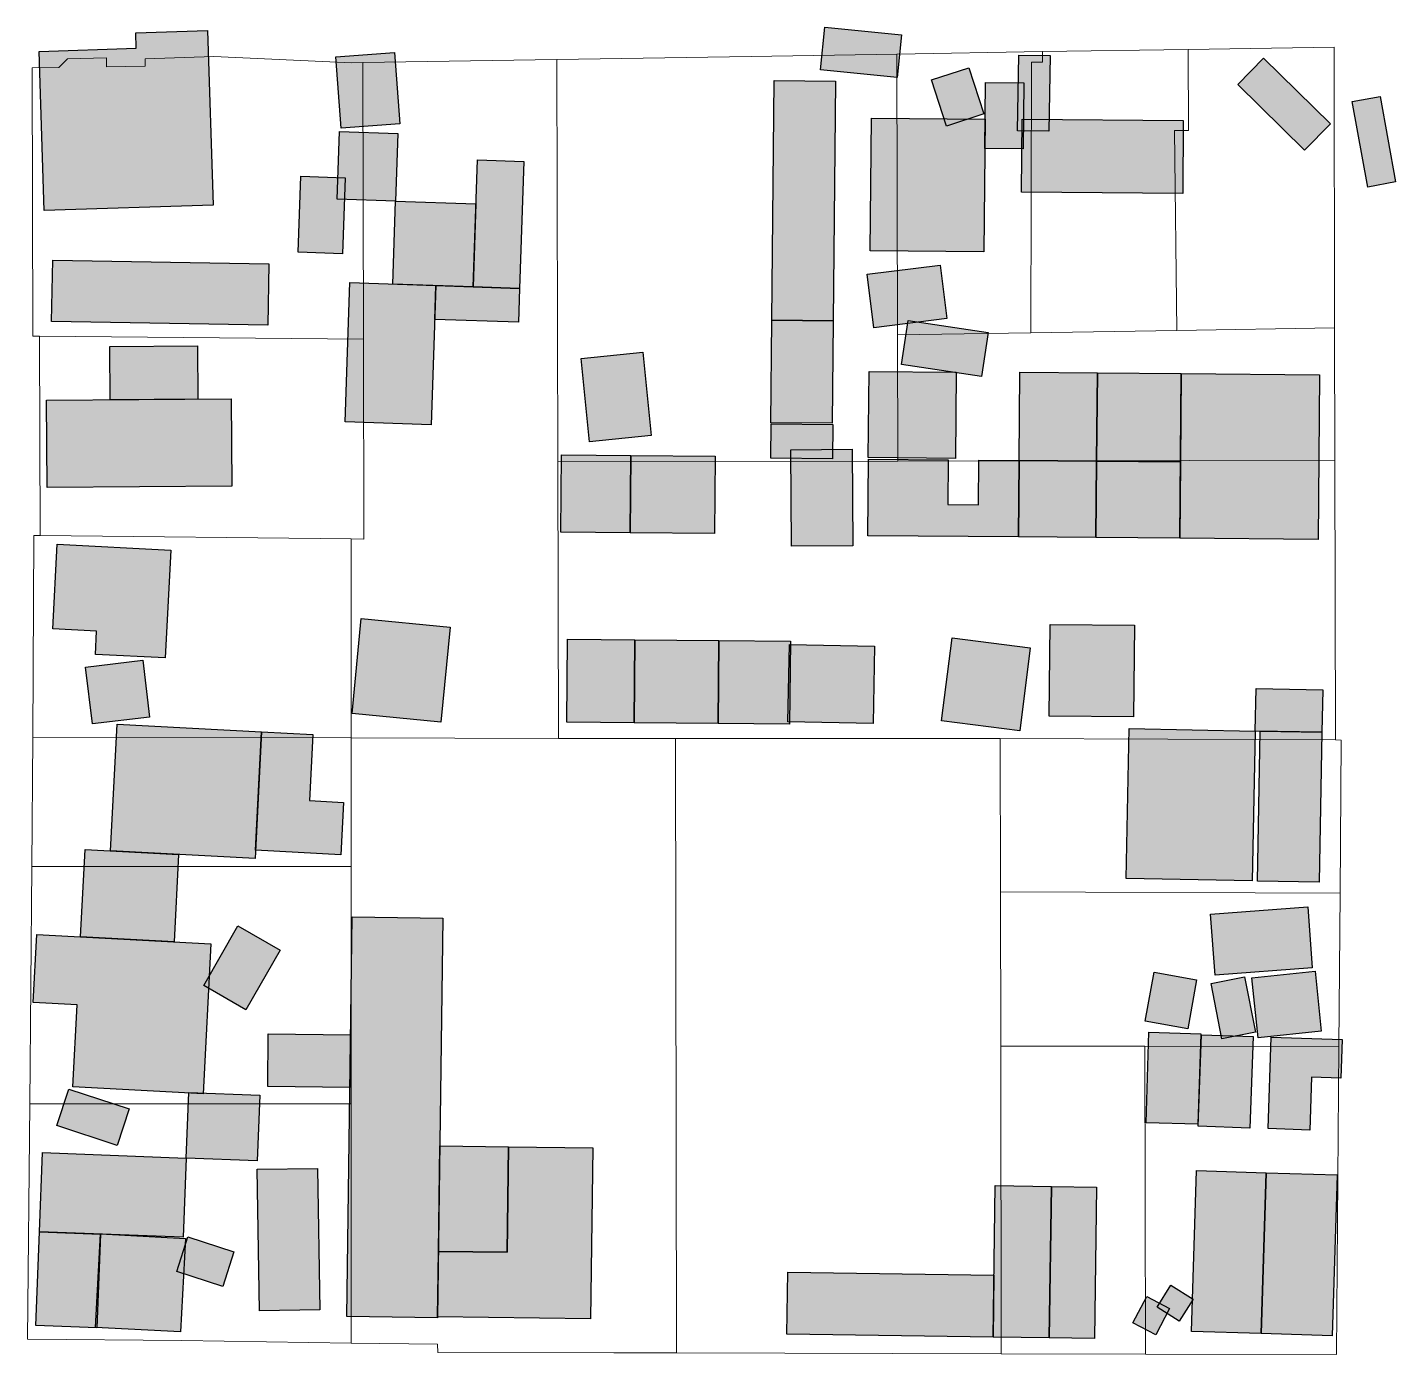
# Model space of a CAD drawing. Header units: millimetres. Extents: x -71 to 10084, y -63 to 6230.
# Drawn here: x 5155.8 to 5282.6, y 2736.8 to 2859.8 of the extents above; entities that cross this region are included whole.
import ezdxf

# ---------------------------------------------------------------- set-up
doc = ezdxf.new("R2010")
doc.units = ezdxf.units.MM
doc.layers.add('01. Manzanas Esc. Urbana', color=254, linetype='Continuous', lineweight=5, true_color=0xcccccc)
doc.layers.add('01. Parcelas Esc. Urbana', color=8, linetype='Continuous', lineweight=5, true_color=0x808080)
doc.layers.add('Edificaciones Pilar', color=50, linetype='Continuous')

msp = doc.modelspace()

# ---------------------------------------------------------------- hatches: boundary and pattern name
at = {"layer": 'Edificaciones Pilar', "transparency": 33554559}
for points in [[(5173.03, 2843.3), (5157.36, 2842.79), (5156.88, 2857.53), (5165.89, 2857.83), (5165.85, 2859.26), (5172.5, 2859.48), (5173.03, 2843.3)], [(5236.42, 2855.12), (5229.31, 2855.82), (5229.7, 2859.77), (5236.81, 2859.07), (5236.42, 2855.12)], [(5190.32, 2850.82), (5184.87, 2850.42), (5184.38, 2857.03), (5189.83, 2857.43), (5190.32, 2850.82)], [(5250.45, 2850.14), (5247.55, 2850.19), (5247.69, 2857.2), (5250.58, 2857.15), (5250.45, 2850.14)], [(5276.55, 2850.82), (5274.17, 2848.39), (5267.97, 2854.47), (5270.35, 2856.9), (5276.55, 2850.82)], [(5244.44, 2851.74), (5240.99, 2850.61), (5239.59, 2854.9), (5243.05, 2856.02), (5244.44, 2851.74)], [(5230.68, 2854.78), (5230.48, 2832.57), (5224.8, 2832.62), (5225, 2854.83), (5230.68, 2854.78)], [(5248.08, 2848.52), (5244.53, 2848.55), (5244.58, 2854.65), (5248.14, 2854.62), (5248.08, 2848.52)], [(5282.6, 2845.44), (5280.01, 2844.97), (5278.57, 2852.9), (5281.16, 2853.37), (5282.6, 2845.44)], [(5244.44, 2838.97), (5233.9, 2839.06), (5234.02, 2851.35), (5244.55, 2851.26), (5244.44, 2838.97)], [(5262.87, 2844.38), (5247.92, 2844.5), (5247.98, 2851.26), (5262.92, 2851.13), (5262.87, 2844.38)], [(5189.92, 2843.66), (5184.51, 2843.84), (5184.73, 2850.12), (5190.13, 2849.93), (5189.92, 2843.66)], [(5201.81, 2847.35), (5201.41, 2835.58), (5197.11, 2835.72), (5197.51, 2847.5), (5201.81, 2847.35)], [(5185.26, 2845.83), (5185.02, 2838.78), (5180.89, 2838.92), (5181.13, 2845.97), (5185.26, 2845.83)], [(5197.11, 2835.72), (5189.66, 2835.98), (5189.92, 2843.66), (5197.37, 2843.41), (5197.11, 2835.72)], [(5178.08, 2832.17), (5158.05, 2832.5), (5158.15, 2838.19), (5178.17, 2837.85), (5178.08, 2832.17)], [(5241.01, 2832.78), (5234.26, 2831.93), (5233.64, 2836.88), (5240.39, 2837.73), (5241.01, 2832.78)], [(5193.66, 2835.84), (5193.22, 2822.92), (5185.24, 2823.2), (5185.68, 2836.11), (5193.66, 2835.84)], [(5201.3, 2832.44), (5193.56, 2832.7), (5193.66, 2835.84), (5201.41, 2835.58), (5201.3, 2832.44)], [(5230.48, 2832.57), (5230.39, 2823.08), (5224.71, 2823.13), (5224.8, 2832.62), (5230.48, 2832.57)], [(5244.23, 2827.41), (5236.8, 2828.53), (5237.42, 2832.6), (5244.85, 2831.48), (5244.23, 2827.41)], [(5171.61, 2825.32), (5163.48, 2825.26), (5163.45, 2830.18), (5171.58, 2830.24), (5171.61, 2825.32)], [(5212.83, 2829.66), (5213.61, 2821.93), (5207.89, 2821.36), (5207.11, 2829.08), (5212.83, 2829.66)], [(5241.81, 2819.82), (5233.73, 2819.9), (5233.8, 2827.88), (5241.88, 2827.81), (5241.81, 2819.82)], [(5254.89, 2819.57), (5247.72, 2819.63), (5247.78, 2827.81), (5254.96, 2827.75), (5254.89, 2819.57)], [(5262.66, 2819.51), (5254.89, 2819.57), (5254.96, 2827.75), (5262.73, 2827.68), (5262.66, 2819.51)], [(5275.43, 2812.31), (5262.6, 2812.42), (5262.73, 2827.68), (5275.56, 2827.58), (5275.43, 2812.31)], [(5174.74, 2817.26), (5157.65, 2817.13), (5157.58, 2825.21), (5174.69, 2825.34), (5174.74, 2817.26)], [(5230.4, 2819.78), (5224.69, 2819.83), (5224.72, 2823.02), (5230.43, 2822.97), (5230.4, 2819.78)], [(5211.66, 2812.92), (5205.23, 2812.98), (5205.3, 2820.16), (5211.73, 2820.1), (5211.66, 2812.92)], [(5219.48, 2812.85), (5211.66, 2812.92), (5211.73, 2820.1), (5219.54, 2820.03), (5219.48, 2812.85)], [(5232.3, 2811.73), (5226.63, 2811.69), (5226.55, 2820.62), (5232.23, 2820.67), (5232.3, 2811.73)], [(5247.66, 2812.54), (5233.68, 2812.66), (5233.74, 2819.75), (5241.13, 2819.69), (5241.09, 2815.55), (5243.95, 2815.52), (5243.99, 2819.67), (5247.72, 2819.63), (5247.66, 2812.54)], [(5254.83, 2812.48), (5247.66, 2812.54), (5247.72, 2819.63), (5254.89, 2819.57), (5254.83, 2812.48)], [(5262.6, 2812.42), (5254.83, 2812.48), (5254.89, 2819.57), (5262.66, 2819.51), (5262.6, 2812.42)], [(5162.22, 2803.82), (5158.16, 2804.04), (5158.56, 2811.86), (5169.09, 2811.31), (5168.57, 2801.33), (5162.1, 2801.66), (5162.22, 2803.82)], [(5194.13, 2795.37), (5185.89, 2796.17), (5186.74, 2804.99), (5194.98, 2804.19), (5194.13, 2795.37)], [(5258.31, 2795.86), (5250.5, 2795.92), (5250.58, 2804.44), (5258.39, 2804.37), (5258.31, 2795.86)], [(5212.02, 2795.32), (5205.8, 2795.38), (5205.87, 2803.07), (5212.1, 2803.02), (5212.02, 2795.32)], [(5219.81, 2795.25), (5212.02, 2795.32), (5212.1, 2803.02), (5219.88, 2802.95), (5219.81, 2795.25)], [(5226.44, 2795.19), (5219.81, 2795.25), (5219.88, 2802.95), (5226.51, 2802.89), (5226.44, 2795.19)], [(5234.18, 2795.24), (5226.28, 2795.4), (5226.42, 2802.58), (5234.32, 2802.43), (5234.18, 2795.24)], [(5247.76, 2794.58), (5240.53, 2795.49), (5241.5, 2803.19), (5248.73, 2802.28), (5247.76, 2794.58)], [(5167.11, 2795.83), (5161.83, 2795.21), (5161.2, 2800.48), (5166.49, 2801.11), (5167.11, 2795.83)], [(5275.77, 2794.44), (5269.59, 2794.56), (5269.67, 2798.5), (5275.85, 2798.38), (5275.77, 2794.44)], [(5176.9, 2782.75), (5163.51, 2783.45), (5164.12, 2795.18), (5177.5, 2794.49), (5176.9, 2782.75)], [(5269.32, 2780.66), (5257.63, 2780.88), (5257.9, 2794.79), (5269.59, 2794.56), (5269.32, 2780.66)], [(5185.09, 2787.94), (5184.84, 2783.1), (5176.93, 2783.51), (5177.5, 2794.49), (5182.26, 2794.24), (5181.94, 2788.11), (5185.09, 2787.94)], [(5275.51, 2780.54), (5269.79, 2780.65), (5270.06, 2794.55), (5275.77, 2794.44), (5275.51, 2780.54)], [(5169.4, 2775.03), (5160.74, 2775.48), (5161.16, 2783.57), (5169.82, 2783.12), (5169.4, 2775.03)], [(5274.88, 2772.61), (5265.87, 2771.92), (5265.44, 2777.59), (5274.45, 2778.27), (5274.88, 2772.61)], [(5194.3, 2777.23), (5193.82, 2740.19), (5185.42, 2740.3), (5185.91, 2777.34), (5194.3, 2777.23)], [(5172.08, 2760.94), (5160.02, 2761.57), (5160.41, 2769.19), (5156.35, 2769.41), (5156.68, 2775.69), (5172.8, 2774.85), (5172.08, 2760.94)], [(5176.06, 2768.72), (5172.14, 2770.97), (5175.3, 2776.5), (5179.23, 2774.25), (5176.06, 2768.72)], [(5263.33, 2766.97), (5259.4, 2767.67), (5260.22, 2772.2), (5264.14, 2771.49), (5263.33, 2766.97)], [(5275.7, 2766.74), (5269.86, 2766.14), (5269.29, 2771.69), (5275.13, 2772.29), (5275.7, 2766.74)], [(5269.6, 2766.64), (5266.5, 2766.04), (5265.5, 2771.17), (5268.6, 2771.77), (5269.6, 2766.64)], [(5185.69, 2761.53), (5178.08, 2761.62), (5178.13, 2766.5), (5185.75, 2766.41), (5185.69, 2761.53)], [(5264.28, 2758.11), (5259.48, 2758.26), (5259.74, 2766.66), (5264.54, 2766.51), (5264.28, 2758.11)], [(5269.1, 2757.77), (5264.3, 2757.94), (5264.6, 2766.41), (5269.4, 2766.24), (5269.1, 2757.77)], [(5274.64, 2757.58), (5270.78, 2757.72), (5271.07, 2766.18), (5277.65, 2765.96), (5277.52, 2762.39), (5274.81, 2762.48), (5274.64, 2757.58)], [(5164.13, 2756.16), (5158.53, 2758), (5159.64, 2761.38), (5165.23, 2759.54), (5164.13, 2756.16)], [(5177.11, 2754.72), (5170.52, 2754.98), (5170.76, 2761.06), (5177.35, 2760.8), (5177.11, 2754.72)], [(5170.24, 2747.64), (5156.92, 2748.15), (5157.21, 2755.5), (5170.52, 2754.98), (5170.24, 2747.64)], [(5208, 2740.1), (5193.82, 2740.28), (5193.9, 2746.33), (5200.27, 2746.25), (5200.38, 2756.03), (5208.19, 2755.94), (5208, 2740.1)], [(5200.27, 2746.25), (5193.9, 2746.33), (5194.01, 2756.11), (5200.38, 2756.03), (5200.27, 2746.25)], [(5182.68, 2754.03), (5182.89, 2740.92), (5177.31, 2740.83), (5177.11, 2753.94), (5182.68, 2754.03)], [(5270.13, 2738.72), (5263.69, 2738.92), (5264.15, 2753.82), (5270.59, 2753.62), (5270.13, 2738.72)], [(5276.71, 2738.52), (5270.13, 2738.72), (5270.59, 2753.62), (5277.17, 2753.42), (5276.71, 2738.52)], [(5250.7, 2752.36), (5250.5, 2738.33), (5245.3, 2738.4), (5245.5, 2752.44), (5250.7, 2752.36)], [(5254.69, 2738.27), (5250.5, 2738.33), (5250.7, 2752.36), (5254.89, 2752.3), (5254.69, 2738.27)], [(5162.24, 2739.26), (5156.59, 2739.48), (5156.92, 2748.15), (5162.57, 2747.94), (5162.24, 2739.26)], [(5169.99, 2738.88), (5162.12, 2739.29), (5162.57, 2747.95), (5170.45, 2747.54), (5169.99, 2738.88)], [(5173.9, 2743.09), (5169.64, 2744.46), (5170.67, 2747.67), (5174.93, 2746.3), (5173.9, 2743.09)], [(5245.3, 2738.4), (5226.19, 2738.67), (5226.27, 2744.4), (5245.38, 2744.14), (5245.3, 2738.4)], [(5262.55, 2739.86), (5260.49, 2741.16), (5261.78, 2743.2), (5263.83, 2741.9), (5262.55, 2739.86)], [(5260.37, 2738.61), (5258.26, 2739.73), (5259.55, 2742.15), (5261.66, 2741.03), (5260.37, 2738.61)]]:
    msp.add_hatch(color=256, dxfattribs=at).paths.add_polyline_path(points, flags=0)

# ---------------------------------------------------------------- linework, layer by layer
at = {"layer": '01. Manzanas Esc. Urbana', "linetype": 'Continuous', "flags": 128}
msp.add_lwpolyline([(5276.89, 2857.94), (5276.93, 2831.92), (5276.96, 2819.67), (5277.03, 2793.73), (5277.56, 2793.72), (5277.45, 2779.52), (5277.35, 2765.32), (5277.13, 2736.77), (5259.41, 2736.81), (5246.06, 2736.84), (5215.96, 2736.92), (5210.16, 2736.93), (5193.83, 2736.98), (5193.82, 2737.74), (5185.8, 2737.83), (5170.13, 2738.08), (5155.8, 2738.19), (5156.02, 2760), (5156.21, 2782), (5156.32, 2794), (5156.39, 2812.68), (5156.99, 2812.69), (5156.93, 2831.15), (5156.3, 2831.15), (5156.24, 2856.01), (5158.71, 2856.06), (5159.51, 2856.86), (5163.14, 2856.93), (5163.12, 2856.12), (5166.72, 2856.17), (5166.72, 2856.84), (5173.09, 2857.06), (5185.84, 2856.47), (5186.88, 2856.5), (5204.88, 2856.79), (5222.89, 2857.08), (5236.38, 2857.28), (5249.88, 2857.52), (5263.38, 2857.73), (5276.89, 2857.94)], close=True, dxfattribs=at)
at = {"layer": '01. Parcelas Esc. Urbana', "linetype": 'Continuous', "flags": 128}
for points in [[(5156.3, 2831.15), (5156.24, 2856.01), (5158.71, 2856.06), (5159.51, 2856.86), (5163.14, 2856.93), (5163.12, 2856.12), (5166.72, 2856.17), (5166.72, 2856.84), (5173.09, 2857.06), (5185.84, 2856.47), (5186.88, 2856.5), (5186.94, 2830.86), (5156.93, 2831.15), (5156.3, 2831.15)], [(5156.3, 2831.15), (5156.24, 2856.01), (5158.71, 2856.06), (5159.51, 2856.86), (5163.14, 2856.93), (5163.12, 2856.12), (5166.72, 2856.17), (5166.72, 2856.84), (5173.09, 2857.06), (5185.84, 2856.47), (5186.88, 2856.5), (5186.94, 2830.86), (5156.93, 2831.15), (5156.3, 2831.15)], [(5156.3, 2831.15), (5156.24, 2856.01), (5158.71, 2856.06), (5159.51, 2856.86), (5163.14, 2856.93), (5163.12, 2856.12), (5166.72, 2856.17), (5166.72, 2856.84), (5173.09, 2857.06), (5185.84, 2856.47), (5186.88, 2856.5), (5186.94, 2830.86), (5156.93, 2831.15), (5156.3, 2831.15)], [(5236.44, 2831.27), (5236.46, 2819.58), (5204.96, 2819.52), (5204.88, 2856.79), (5222.89, 2857.08), (5236.38, 2857.28), (5236.44, 2831.27)], [(5236.44, 2831.27), (5236.46, 2819.58), (5204.96, 2819.52), (5204.88, 2856.79), (5222.89, 2857.08), (5236.38, 2857.28), (5236.44, 2831.27)], [(5236.44, 2831.27), (5236.46, 2819.58), (5204.96, 2819.52), (5204.88, 2856.79), (5222.89, 2857.08), (5236.38, 2857.28), (5236.44, 2831.27)], [(5236.44, 2831.27), (5236.38, 2857.28), (5249.88, 2857.52), (5249.88, 2856.54), (5248.85, 2856.53), (5248.8, 2831.47), (5236.44, 2831.27)], [(5236.44, 2831.27), (5236.38, 2857.28), (5249.88, 2857.52), (5249.88, 2856.54), (5248.85, 2856.53), (5248.8, 2831.47), (5236.44, 2831.27)], [(5236.44, 2831.27), (5236.38, 2857.28), (5249.88, 2857.52), (5249.88, 2856.54), (5248.85, 2856.53), (5248.8, 2831.47), (5236.44, 2831.27)], [(5248.8, 2831.47), (5248.85, 2856.53), (5249.88, 2856.54), (5249.88, 2857.52), (5263.38, 2857.73), (5263.4, 2850.22), (5262.11, 2850.22), (5262.32, 2831.69), (5248.8, 2831.47)], [(5248.8, 2831.47), (5248.85, 2856.53), (5249.88, 2856.54), (5249.88, 2857.52), (5263.38, 2857.73), (5263.4, 2850.22), (5262.11, 2850.22), (5262.32, 2831.69), (5248.8, 2831.47)], [(5248.8, 2831.47), (5248.85, 2856.53), (5249.88, 2856.54), (5249.88, 2857.52), (5263.38, 2857.73), (5263.4, 2850.22), (5262.11, 2850.22), (5262.32, 2831.69), (5248.8, 2831.47)], [(5276.89, 2857.94), (5276.93, 2831.92), (5262.32, 2831.69), (5262.11, 2850.22), (5263.4, 2850.22), (5263.38, 2857.73), (5276.89, 2857.94)], [(5276.89, 2857.94), (5276.93, 2831.92), (5262.32, 2831.69), (5262.11, 2850.22), (5263.4, 2850.22), (5263.38, 2857.73), (5276.89, 2857.94)], [(5276.89, 2857.94), (5276.93, 2831.92), (5262.32, 2831.69), (5262.11, 2850.22), (5263.4, 2850.22), (5263.38, 2857.73), (5276.89, 2857.94)], [(5185.81, 2793.92), (5185.82, 2812.36), (5186.98, 2812.34), (5186.94, 2830.86), (5186.88, 2856.5), (5204.88, 2856.79), (5204.96, 2819.52), (5205.02, 2793.88), (5185.81, 2793.92)], [(5185.81, 2793.92), (5185.82, 2812.36), (5186.98, 2812.34), (5186.94, 2830.86), (5186.88, 2856.5), (5204.88, 2856.79), (5204.96, 2819.52), (5205.02, 2793.88), (5185.81, 2793.92)], [(5185.81, 2793.92), (5185.82, 2812.36), (5186.98, 2812.34), (5186.94, 2830.86), (5186.88, 2856.5), (5204.88, 2856.79), (5204.96, 2819.52), (5205.02, 2793.88), (5185.81, 2793.92)], [(5248.8, 2831.47), (5262.32, 2831.69), (5276.93, 2831.92), (5276.96, 2819.67), (5236.46, 2819.58), (5236.44, 2831.27), (5248.8, 2831.47)], [(5248.8, 2831.47), (5262.32, 2831.69), (5276.93, 2831.92), (5276.96, 2819.67), (5236.46, 2819.58), (5236.44, 2831.27), (5248.8, 2831.47)], [(5248.8, 2831.47), (5262.32, 2831.69), (5276.93, 2831.92), (5276.96, 2819.67), (5236.46, 2819.58), (5236.44, 2831.27), (5248.8, 2831.47)], [(5156.93, 2831.15), (5186.94, 2830.86), (5186.98, 2812.34), (5185.82, 2812.36), (5156.99, 2812.69), (5156.93, 2831.15)], [(5156.93, 2831.15), (5186.94, 2830.86), (5186.98, 2812.34), (5185.82, 2812.36), (5156.99, 2812.69), (5156.93, 2831.15)], [(5156.93, 2831.15), (5186.94, 2830.86), (5186.98, 2812.34), (5185.82, 2812.36), (5156.99, 2812.69), (5156.93, 2831.15)], [(5204.96, 2819.52), (5236.46, 2819.58), (5276.96, 2819.67), (5277.03, 2793.73), (5245.96, 2793.87), (5215.86, 2793.88), (5205.02, 2793.88), (5204.96, 2819.52)], [(5204.96, 2819.52), (5236.46, 2819.58), (5276.96, 2819.67), (5277.03, 2793.73), (5245.96, 2793.87), (5215.86, 2793.88), (5205.02, 2793.88), (5204.96, 2819.52)], [(5204.96, 2819.52), (5236.46, 2819.58), (5276.96, 2819.67), (5277.03, 2793.73), (5245.96, 2793.87), (5215.86, 2793.88), (5205.02, 2793.88), (5204.96, 2819.52)], [(5156.39, 2812.68), (5156.99, 2812.69), (5185.82, 2812.36), (5185.81, 2793.92), (5156.32, 2794), (5156.39, 2812.68)], [(5156.39, 2812.68), (5156.99, 2812.69), (5185.82, 2812.36), (5185.81, 2793.92), (5156.32, 2794), (5156.39, 2812.68)], [(5156.39, 2812.68), (5156.99, 2812.69), (5185.82, 2812.36), (5185.81, 2793.92), (5156.32, 2794), (5156.39, 2812.68)], [(5185.81, 2782), (5156.21, 2782), (5156.32, 2794), (5185.81, 2793.92), (5185.81, 2782)], [(5185.81, 2782), (5156.21, 2782), (5156.32, 2794), (5185.81, 2793.92), (5185.81, 2782)], [(5185.81, 2782), (5156.21, 2782), (5156.32, 2794), (5185.81, 2793.92), (5185.81, 2782)], [(5205.02, 2793.88), (5215.86, 2793.88), (5215.96, 2736.92), (5210.16, 2736.93), (5193.83, 2736.98), (5193.82, 2737.74), (5185.8, 2737.83), (5185.8, 2760), (5185.81, 2782), (5185.81, 2793.92), (5205.02, 2793.88)], [(5205.02, 2793.88), (5215.86, 2793.88), (5215.96, 2736.92), (5210.16, 2736.93), (5193.83, 2736.98), (5193.82, 2737.74), (5185.8, 2737.83), (5185.8, 2760), (5185.81, 2782), (5185.81, 2793.92), (5205.02, 2793.88)], [(5205.02, 2793.88), (5215.86, 2793.88), (5215.96, 2736.92), (5210.16, 2736.93), (5193.83, 2736.98), (5193.82, 2737.74), (5185.8, 2737.83), (5185.8, 2760), (5185.81, 2782), (5185.81, 2793.92), (5205.02, 2793.88)], [(5215.96, 2736.92), (5215.86, 2793.88), (5245.96, 2793.87), (5245.99, 2779.67), (5246.01, 2765.36), (5246.06, 2736.84), (5215.96, 2736.92)], [(5215.96, 2736.92), (5215.86, 2793.88), (5245.96, 2793.87), (5245.99, 2779.67), (5246.01, 2765.36), (5246.06, 2736.84), (5215.96, 2736.92)], [(5215.96, 2736.92), (5215.86, 2793.88), (5245.96, 2793.87), (5245.99, 2779.67), (5246.01, 2765.36), (5246.06, 2736.84), (5215.96, 2736.92)], [(5277.56, 2793.72), (5277.45, 2779.52), (5245.99, 2779.67), (5245.96, 2793.87), (5277.03, 2793.73), (5277.56, 2793.72)], [(5277.56, 2793.72), (5277.45, 2779.52), (5245.99, 2779.67), (5245.96, 2793.87), (5277.03, 2793.73), (5277.56, 2793.72)], [(5277.56, 2793.72), (5277.45, 2779.52), (5245.99, 2779.67), (5245.96, 2793.87), (5277.03, 2793.73), (5277.56, 2793.72)], [(5185.8, 2760), (5156.02, 2760), (5156.21, 2782), (5185.81, 2782), (5185.8, 2760)], [(5185.8, 2760), (5156.02, 2760), (5156.21, 2782), (5185.81, 2782), (5185.8, 2760)], [(5185.8, 2760), (5156.02, 2760), (5156.21, 2782), (5185.81, 2782), (5185.8, 2760)], [(5277.45, 2779.52), (5277.35, 2765.32), (5259.36, 2765.34), (5246.01, 2765.36), (5245.99, 2779.67), (5277.45, 2779.52)], [(5277.45, 2779.52), (5277.35, 2765.32), (5259.36, 2765.34), (5246.01, 2765.36), (5245.99, 2779.67), (5277.45, 2779.52)], [(5277.45, 2779.52), (5277.35, 2765.32), (5259.36, 2765.34), (5246.01, 2765.36), (5245.99, 2779.67), (5277.45, 2779.52)], [(5246.01, 2765.36), (5259.36, 2765.34), (5259.41, 2736.81), (5246.06, 2736.84), (5246.01, 2765.36)], [(5246.01, 2765.36), (5259.36, 2765.34), (5259.41, 2736.81), (5246.06, 2736.84), (5246.01, 2765.36)], [(5246.01, 2765.36), (5259.36, 2765.34), (5259.41, 2736.81), (5246.06, 2736.84), (5246.01, 2765.36)], [(5277.35, 2765.32), (5277.13, 2736.77), (5259.41, 2736.81), (5259.36, 2765.34), (5277.35, 2765.32)], [(5277.35, 2765.32), (5277.13, 2736.77), (5259.41, 2736.81), (5259.36, 2765.34), (5277.35, 2765.32)], [(5277.35, 2765.32), (5277.13, 2736.77), (5259.41, 2736.81), (5259.36, 2765.34), (5277.35, 2765.32)], [(5156.02, 2760), (5185.8, 2760), (5185.8, 2737.83), (5170.13, 2738.08), (5155.8, 2738.19), (5156.02, 2760)], [(5156.02, 2760), (5185.8, 2760), (5185.8, 2737.83), (5170.13, 2738.08), (5155.8, 2738.19), (5156.02, 2760)], [(5156.02, 2760), (5185.8, 2760), (5185.8, 2737.83), (5170.13, 2738.08), (5155.8, 2738.19), (5156.02, 2760)]]:
    msp.add_lwpolyline(points, close=True, dxfattribs=at)
at = {"layer": 'Edificaciones Pilar', "linetype": 'Continuous', "flags": 128}
for points in [[(5173.03, 2843.3), (5157.36, 2842.79), (5156.88, 2857.53), (5165.89, 2857.83), (5165.85, 2859.26), (5172.5, 2859.48), (5173.03, 2843.3)], [(5236.42, 2855.12), (5229.31, 2855.82), (5229.7, 2859.77), (5236.81, 2859.07), (5236.42, 2855.12)], [(5190.32, 2850.82), (5184.87, 2850.42), (5184.38, 2857.03), (5189.83, 2857.43), (5190.32, 2850.82)], [(5250.45, 2850.14), (5247.55, 2850.19), (5247.69, 2857.2), (5250.58, 2857.15), (5250.45, 2850.14)], [(5276.55, 2850.82), (5274.17, 2848.39), (5267.97, 2854.47), (5270.35, 2856.9), (5276.55, 2850.82)], [(5244.44, 2851.74), (5240.99, 2850.61), (5239.59, 2854.9), (5243.05, 2856.02), (5244.44, 2851.74)], [(5230.68, 2854.78), (5230.48, 2832.57), (5224.8, 2832.62), (5225, 2854.83), (5230.68, 2854.78)], [(5248.08, 2848.52), (5244.53, 2848.55), (5244.58, 2854.65), (5248.14, 2854.62), (5248.08, 2848.52)], [(5282.6, 2845.44), (5280.01, 2844.97), (5278.57, 2852.9), (5281.16, 2853.37), (5282.6, 2845.44)], [(5244.44, 2838.97), (5233.9, 2839.06), (5234.02, 2851.35), (5244.55, 2851.26), (5244.44, 2838.97)], [(5262.87, 2844.38), (5247.92, 2844.5), (5247.98, 2851.26), (5262.92, 2851.13), (5262.87, 2844.38)], [(5189.92, 2843.66), (5184.51, 2843.84), (5184.73, 2850.12), (5190.13, 2849.93), (5189.92, 2843.66)], [(5201.81, 2847.35), (5201.41, 2835.58), (5197.11, 2835.72), (5197.51, 2847.5), (5201.81, 2847.35)], [(5185.26, 2845.83), (5185.02, 2838.78), (5180.89, 2838.92), (5181.13, 2845.97), (5185.26, 2845.83)], [(5197.11, 2835.72), (5189.66, 2835.98), (5189.92, 2843.66), (5197.37, 2843.41), (5197.11, 2835.72)], [(5178.08, 2832.17), (5158.05, 2832.5), (5158.15, 2838.19), (5178.17, 2837.85), (5178.08, 2832.17)], [(5241.01, 2832.78), (5234.26, 2831.93), (5233.64, 2836.88), (5240.39, 2837.73), (5241.01, 2832.78)], [(5193.66, 2835.84), (5193.22, 2822.92), (5185.24, 2823.2), (5185.68, 2836.11), (5193.66, 2835.84)], [(5201.3, 2832.44), (5193.56, 2832.7), (5193.66, 2835.84), (5201.41, 2835.58), (5201.3, 2832.44)], [(5230.48, 2832.57), (5230.39, 2823.08), (5224.71, 2823.13), (5224.8, 2832.62), (5230.48, 2832.57)], [(5244.23, 2827.41), (5236.8, 2828.53), (5237.42, 2832.6), (5244.85, 2831.48), (5244.23, 2827.41)], [(5171.61, 2825.32), (5163.48, 2825.26), (5163.45, 2830.18), (5171.58, 2830.24), (5171.61, 2825.32)], [(5212.83, 2829.66), (5213.61, 2821.93), (5207.89, 2821.36), (5207.11, 2829.08), (5212.83, 2829.66)], [(5241.81, 2819.82), (5233.73, 2819.9), (5233.8, 2827.88), (5241.88, 2827.81), (5241.81, 2819.82)], [(5254.89, 2819.57), (5247.72, 2819.63), (5247.78, 2827.81), (5254.96, 2827.75), (5254.89, 2819.57)], [(5262.66, 2819.51), (5254.89, 2819.57), (5254.96, 2827.75), (5262.73, 2827.68), (5262.66, 2819.51)], [(5275.43, 2812.31), (5262.6, 2812.42), (5262.73, 2827.68), (5275.56, 2827.58), (5275.43, 2812.31)], [(5174.74, 2817.26), (5157.65, 2817.13), (5157.58, 2825.21), (5174.69, 2825.34), (5174.74, 2817.26)], [(5230.4, 2819.78), (5224.69, 2819.83), (5224.72, 2823.02), (5230.43, 2822.97), (5230.4, 2819.78)], [(5211.66, 2812.92), (5205.23, 2812.98), (5205.3, 2820.16), (5211.73, 2820.1), (5211.66, 2812.92)], [(5219.48, 2812.85), (5211.66, 2812.92), (5211.73, 2820.1), (5219.54, 2820.03), (5219.48, 2812.85)], [(5232.3, 2811.73), (5226.63, 2811.69), (5226.55, 2820.62), (5232.23, 2820.67), (5232.3, 2811.73)], [(5247.66, 2812.54), (5233.68, 2812.66), (5233.74, 2819.75), (5241.13, 2819.69), (5241.09, 2815.55), (5243.95, 2815.52), (5243.99, 2819.67), (5247.72, 2819.63), (5247.66, 2812.54)], [(5254.83, 2812.48), (5247.66, 2812.54), (5247.72, 2819.63), (5254.89, 2819.57), (5254.83, 2812.48)], [(5262.6, 2812.42), (5254.83, 2812.48), (5254.89, 2819.57), (5262.66, 2819.51), (5262.6, 2812.42)], [(5162.22, 2803.82), (5158.16, 2804.04), (5158.56, 2811.86), (5169.09, 2811.31), (5168.57, 2801.33), (5162.1, 2801.66), (5162.22, 2803.82)], [(5194.13, 2795.37), (5185.89, 2796.17), (5186.74, 2804.99), (5194.98, 2804.19), (5194.13, 2795.37)], [(5258.31, 2795.86), (5250.5, 2795.92), (5250.58, 2804.44), (5258.39, 2804.37), (5258.31, 2795.86)], [(5212.02, 2795.32), (5205.8, 2795.38), (5205.87, 2803.07), (5212.1, 2803.02), (5212.02, 2795.32)], [(5219.81, 2795.25), (5212.02, 2795.32), (5212.1, 2803.02), (5219.88, 2802.95), (5219.81, 2795.25)], [(5226.44, 2795.19), (5219.81, 2795.25), (5219.88, 2802.95), (5226.51, 2802.89), (5226.44, 2795.19)], [(5234.18, 2795.24), (5226.28, 2795.4), (5226.42, 2802.58), (5234.32, 2802.43), (5234.18, 2795.24)], [(5247.76, 2794.58), (5240.53, 2795.49), (5241.5, 2803.19), (5248.73, 2802.28), (5247.76, 2794.58)], [(5167.11, 2795.83), (5161.83, 2795.21), (5161.2, 2800.48), (5166.49, 2801.11), (5167.11, 2795.83)], [(5275.77, 2794.44), (5269.59, 2794.56), (5269.67, 2798.5), (5275.85, 2798.38), (5275.77, 2794.44)], [(5176.9, 2782.75), (5163.51, 2783.45), (5164.12, 2795.18), (5177.5, 2794.49), (5176.9, 2782.75)], [(5269.32, 2780.66), (5257.63, 2780.88), (5257.9, 2794.79), (5269.59, 2794.56), (5269.32, 2780.66)], [(5185.09, 2787.94), (5184.84, 2783.1), (5176.93, 2783.51), (5177.5, 2794.49), (5182.26, 2794.24), (5181.94, 2788.11), (5185.09, 2787.94)], [(5275.51, 2780.54), (5269.79, 2780.65), (5270.06, 2794.55), (5275.77, 2794.44), (5275.51, 2780.54)], [(5169.4, 2775.03), (5160.74, 2775.48), (5161.16, 2783.57), (5169.82, 2783.12), (5169.4, 2775.03)], [(5274.88, 2772.61), (5265.87, 2771.92), (5265.44, 2777.59), (5274.45, 2778.27), (5274.88, 2772.61)], [(5194.3, 2777.23), (5193.82, 2740.19), (5185.42, 2740.3), (5185.91, 2777.34), (5194.3, 2777.23)], [(5172.08, 2760.94), (5160.02, 2761.57), (5160.41, 2769.19), (5156.35, 2769.41), (5156.68, 2775.69), (5172.8, 2774.85), (5172.08, 2760.94)], [(5176.06, 2768.72), (5172.14, 2770.97), (5175.3, 2776.5), (5179.23, 2774.25), (5176.06, 2768.72)], [(5263.33, 2766.97), (5259.4, 2767.67), (5260.22, 2772.2), (5264.14, 2771.49), (5263.33, 2766.97)], [(5275.7, 2766.74), (5269.86, 2766.14), (5269.29, 2771.69), (5275.13, 2772.29), (5275.7, 2766.74)], [(5269.6, 2766.64), (5266.5, 2766.04), (5265.5, 2771.17), (5268.6, 2771.77), (5269.6, 2766.64)], [(5185.69, 2761.53), (5178.08, 2761.62), (5178.13, 2766.5), (5185.75, 2766.41), (5185.69, 2761.53)], [(5264.28, 2758.11), (5259.48, 2758.26), (5259.74, 2766.66), (5264.54, 2766.51), (5264.28, 2758.11)], [(5269.1, 2757.77), (5264.3, 2757.94), (5264.6, 2766.41), (5269.4, 2766.24), (5269.1, 2757.77)], [(5274.64, 2757.58), (5270.78, 2757.72), (5271.07, 2766.18), (5277.65, 2765.96), (5277.52, 2762.39), (5274.81, 2762.48), (5274.64, 2757.58)], [(5164.13, 2756.16), (5158.53, 2758), (5159.64, 2761.38), (5165.23, 2759.54), (5164.13, 2756.16)], [(5177.11, 2754.72), (5170.52, 2754.98), (5170.76, 2761.06), (5177.35, 2760.8), (5177.11, 2754.72)], [(5170.24, 2747.64), (5156.92, 2748.15), (5157.21, 2755.5), (5170.52, 2754.98), (5170.24, 2747.64)], [(5208, 2740.1), (5193.82, 2740.28), (5193.9, 2746.33), (5200.27, 2746.25), (5200.38, 2756.03), (5208.19, 2755.94), (5208, 2740.1)], [(5200.27, 2746.25), (5193.9, 2746.33), (5194.01, 2756.11), (5200.38, 2756.03), (5200.27, 2746.25)], [(5182.68, 2754.03), (5182.89, 2740.92), (5177.31, 2740.83), (5177.11, 2753.94), (5182.68, 2754.03)], [(5270.13, 2738.72), (5263.69, 2738.92), (5264.15, 2753.82), (5270.59, 2753.62), (5270.13, 2738.72)], [(5276.71, 2738.52), (5270.13, 2738.72), (5270.59, 2753.62), (5277.17, 2753.42), (5276.71, 2738.52)], [(5250.7, 2752.36), (5250.5, 2738.33), (5245.3, 2738.4), (5245.5, 2752.44), (5250.7, 2752.36)], [(5254.69, 2738.27), (5250.5, 2738.33), (5250.7, 2752.36), (5254.89, 2752.3), (5254.69, 2738.27)], [(5162.24, 2739.26), (5156.59, 2739.48), (5156.92, 2748.15), (5162.57, 2747.94), (5162.24, 2739.26)], [(5169.99, 2738.88), (5162.12, 2739.29), (5162.57, 2747.95), (5170.45, 2747.54), (5169.99, 2738.88)], [(5173.9, 2743.09), (5169.64, 2744.46), (5170.67, 2747.67), (5174.93, 2746.3), (5173.9, 2743.09)], [(5245.3, 2738.4), (5226.19, 2738.67), (5226.27, 2744.4), (5245.38, 2744.14), (5245.3, 2738.4)], [(5262.55, 2739.86), (5260.49, 2741.16), (5261.78, 2743.2), (5263.83, 2741.9), (5262.55, 2739.86)], [(5260.37, 2738.61), (5258.26, 2739.73), (5259.55, 2742.15), (5261.66, 2741.03), (5260.37, 2738.61)]]:
    msp.add_lwpolyline(points, close=True, dxfattribs=at)

doc.saveas('drawing.dxf')
